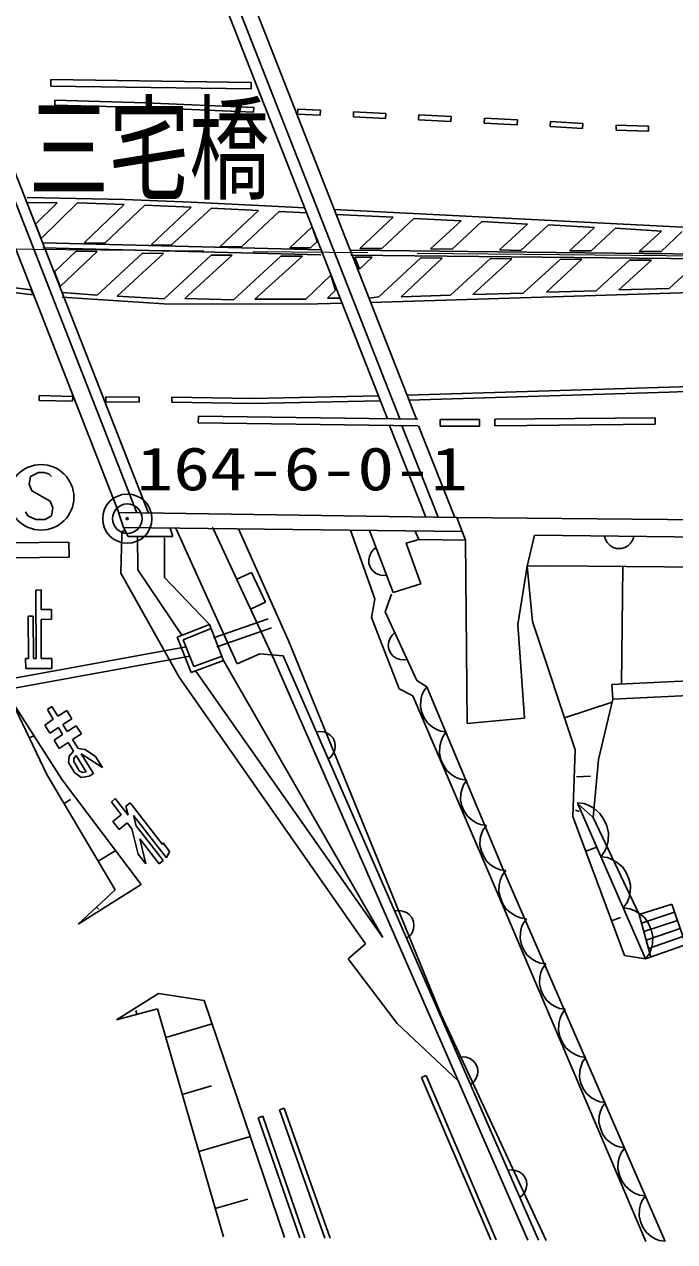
# Model space of a CAD drawing. Units: millimetres, scale not verified. Extents: x 40000 to 680000, y 20000 to 380000.
# Drawn here: x 200678 to 220512, y 264442 to 301566 of the extents above; entities that cross this region are included whole.
import ezdxf
from ezdxf.enums import TextEntityAlignment as Align

# ---------------------------------------------------------------- set-up
doc = ezdxf.new("R2010")
doc.units = ezdxf.units.MM
doc.header["$LTSCALE"] = 1000
doc.linetypes.add('CHAIN', pattern=[18.5, 12, -1.5, 3.5, -1.5])
for name, color, linetype, lineweight in [('M-BGD', 7, 'Continuous', 25), ('M-BGD-EXST', 7, 'Continuous', 25), ('M-BMK', 2, 'CHAIN', 13), ('M-BMK-SRVR', 3, 'Continuous', 25), ('M-STR-STR1', 1, 'Continuous', 25), ('M-STR-STRC', 7, 'Continuous', 25)]:
    doc.layers.add(name, color=color, linetype=linetype, lineweight=lineweight)
doc.styles.add('ＭＳ ゴシック', font='')
doc.styles.get('ＭＳ ゴシック').set_extended_font_data('MS Gothic')

msp = doc.modelspace()

# ---------------------------------------------------------------- linework, layer by layer
at = {"layer": 'M-BGD'}
for p, q in [((201605, 299102), (201609, 299252)), ((204375, 299177), (201609, 299252)), ((204370, 299027), (201605, 299102)), ((207670, 298884), (204370, 299027)), ((207677, 299034), (204375, 299177)), ((207670, 298884), (207677, 299034)), ((209013, 298831), (209020, 298981)), ((209706, 298949), (209020, 298981)), ((209699, 298799), (209706, 298949)), ((210714, 298746), (210722, 298895)), ((211701, 298845), (210722, 298895)), ((209699, 298799), (209013, 298831)), ((211694, 298695), (210714, 298746)), ((211694, 298695), (211701, 298845)), ((212703, 298653), (212710, 298803)), ((213688, 298603), (212703, 298653)), ((213696, 298752), (212710, 298803)), ((213688, 298603), (213696, 298752)), ((214704, 298552), (214712, 298702)), ((215708, 298503), (214704, 298552)), ((215715, 298653), (214712, 298702)), ((215708, 298503), (215715, 298653)), ((216718, 298454), (216727, 298604)), ((217712, 298544), (216727, 298604)), ((217703, 298394), (217712, 298544)), ((218723, 298343), (218729, 298493)), ((219718, 298457), (218729, 298493)), ((217703, 298394), (216718, 298454)), ((219713, 298307), (218723, 298343)), ((219713, 298307), (219718, 298457)), ((200760, 296287), (203730, 296220)), ((201676, 296122), (200757, 296137)), ((201021, 295472), (201676, 296122)), ((202299, 296118), (201194, 295030)), ((203725, 296070), (202299, 296118)), ((202508, 294901), (203725, 296070)), ((204354, 296049), (203135, 294890)), ((203730, 296220), (205768, 296139)), ((205762, 295989), (204354, 296049)), ((204546, 294837), (205762, 295989)), ((206387, 295961), (205158, 294833)), ((205768, 296139), (207829, 296037)), ((207821, 295887), (206387, 295961)), ((206644, 294782), (207821, 295887)), ((207829, 296037), (209230, 295968)), ((234084, 294706), (210128, 295922)), ((208450, 295854), (207298, 294776)), ((209290, 295815), (208450, 295854)), ((210190, 295764), (211928, 295681)), ((211928, 295681), (210909, 294730)), ((211579, 294733), (212560, 295642)), ((212560, 295642), (214000, 295575)), ((214000, 295575), (213070, 294723)), ((213724, 294711), (214628, 295552)), ((214628, 295552), (216024, 295473)), ((201194, 295030), (201021, 295472)), ((209459, 295386), (208771, 294752)), ((209610, 294948), (209459, 295386)), ((216024, 295473), (215170, 294685)), ((215822, 294670), (216662, 295450)), ((216662, 295450), (218068, 295369)), ((218068, 295369), (217306, 294663)), ((217967, 294662), (218703, 295348)), ((218703, 295348), (220114, 295256)), ((220114, 295256), (219426, 294637)), ((220096, 294635), (220741, 295244)), ((201251, 294905), (209725, 294691)), ((203135, 294890), (202508, 294901)), ((205158, 294833), (204546, 294837)), ((207298, 294776), (206644, 294782)), ((209405, 294750), (209610, 294948)), ((201247, 294755), (209721, 294541)), ((202263, 294653), (201598, 294014)), ((201770, 293572), (202895, 294638)), ((202895, 294638), (202263, 294653)), ((202898, 293308), (204278, 294583)), ((204920, 294573), (203509, 293281)), ((204278, 294583), (204920, 294573)), ((204941, 293197), (206380, 294529)), ((207021, 294525), (205574, 293202)), ((206380, 294529), (207021, 294525)), ((207057, 293169), (208501, 294493)), ((209158, 294493), (207710, 293181)), ((208501, 294493), (209158, 294493)), ((208771, 294752), (209405, 294750)), ((210640, 294528), (249115, 294107)), ((210642, 294678), (247748, 294272)), ((211282, 294461), (210753, 294465)), ((210753, 294465), (210897, 294100)), ((210897, 294100), (211282, 294461)), ((210909, 294730), (211579, 294733)), ((211490, 293252), (212771, 294450)), ((213421, 294435), (212166, 293261)), ((212771, 294450), (213421, 294435)), ((213070, 294723), (213724, 294711)), ((213675, 293308), (214891, 294423)), ((215545, 294416), (214357, 293329)), ((214891, 294423), (215545, 294416)), ((215170, 294685), (215822, 294670)), ((217022, 294399), (215896, 293370)), ((217685, 294401), (216600, 293401)), ((217022, 294399), (217685, 294401)), ((217306, 294663), (217967, 294662)), ((219426, 294637), (220096, 294635)), ((219136, 294374), (218115, 293440)), ((219804, 294373), (218810, 293468)), ((219804, 294373), (219136, 294374)), ((221260, 294353), (220346, 293511)), ((197337, 293742), (200951, 293317)), ((201598, 294014), (201770, 293572)), ((209261, 293182), (210027, 293921)), ((210027, 293921), (210172, 293463)), ((200887, 293469), (199708, 293617)), ((200951, 293317), (200887, 293469)), ((201843, 293391), (202898, 293308)), ((203509, 293281), (204941, 293197)), ((210172, 293463), (209926, 293211)), ((222204, 293425), (211242, 293081)), ((212166, 293261), (213675, 293308)), ((214357, 293329), (215896, 293370)), ((218115, 293440), (216600, 293401)), ((220346, 293511), (218810, 293468)), ((201833, 293241), (204936, 293047)), ((204936, 293047), (209263, 293032)), ((205574, 293202), (207057, 293169)), ((207710, 293181), (209261, 293182)), ((209263, 293032), (210368, 293063)), ((209926, 293211), (210310, 293211)), ((211189, 293216), (211490, 293252)), ((220344, 290502), (233613, 290942)), ((220349, 290353), (233618, 290792)), ((212349, 290255), (220344, 290502)), ((212407, 290107), (220349, 290353)), ((201127, 290093), (201130, 290243)), ((201127, 290093), (202150, 290070)), ((201130, 290243), (202153, 290220)), ((202150, 290070), (202153, 290220)), ((203165, 290053), (203166, 290203)), ((203165, 290053), (204180, 290042)), ((203166, 290203), (204182, 290192)), ((204180, 290042), (204182, 290192)), ((205179, 290042), (205181, 290192)), ((205179, 290042), (207632, 290004)), ((205181, 290192), (207631, 290154)), ((207631, 290154), (211475, 290237)), ((207632, 290004), (211534, 290088)), ((213866, 286525), (214027, 286102)), ((234248, 286324), (213866, 286525)), ((203626, 284824), (203648, 285999)), ((203648, 286100), (203766, 286126)), ((203648, 285999), (203648, 286100)), ((204142, 284935), (204134, 285965)), ((204953, 285909), (204948, 284693)), ((205303, 286202), (207169, 282064)), ((206434, 286197), (206411, 286221)), ((206438, 286189), (208011, 282798)), ((207211, 286180), (208748, 282741)), ((210630, 286141), (211367, 284045)), ((211208, 286135), (211923, 284241)), ((212713, 285854), (212584, 286131)), ((214027, 286102), (214129, 285837)), ((216017, 285041), (216241, 285984)), ((216241, 285984), (247172, 285647)), ((218368, 285960), (218403, 285852)), ((219231, 285843), (219268, 285951)), ((200230, 285752), (202037, 285770)), ((202037, 285770), (202042, 285319)), ((211318, 285537), (211253, 285455)), ((211406, 285609), (211318, 285537)), ((212325, 285747), (212713, 285854)), ((212766, 284507), (212325, 285747)), ((214129, 285837), (212713, 285854)), ((214129, 285837), (214184, 280249)), ((218403, 285852), (218456, 285761)), ((218456, 285761), (218545, 285670)), ((218545, 285670), (218634, 285615)), ((218634, 285615), (218742, 285578)), ((218742, 285578), (218886, 285577)), ((218886, 285577), (218994, 285612)), ((218994, 285612), (219085, 285665)), ((219085, 285665), (219176, 285754)), ((219176, 285754), (219231, 285843)), ((202042, 285319), (200235, 285301)), ((211201, 285339), (211182, 285235)), ((211182, 285235), (211187, 285122)), ((211187, 285122), (211237, 284987)), ((211253, 285455), (211201, 285339)), ((205402, 281653), (203626, 284824)), ((205485, 282939), (204142, 284935)), ((207611, 284852), (207158, 284642)), ((208033, 283946), (207611, 284852)), ((211237, 284987), (211309, 284899)), ((211309, 284899), (211392, 284833)), ((211392, 284833), (211508, 284781)), ((211508, 284781), (211611, 284762)), ((211611, 284762), (211725, 284767)), ((215729, 283264), (216017, 285041)), ((216724, 285057), (216017, 285041)), ((216177, 283356), (216017, 285041)), ((243195, 284770), (216724, 285057)), ((218929, 285012), (218893, 281452)), ((204948, 284693), (206324, 283268)), ((211923, 284241), (212766, 284507)), ((201187, 284318), (201027, 284315)), ((201027, 284315), (201037, 282225)), ((201193, 283722), (201187, 284318)), ((211263, 283474), (211367, 284045)), ((211877, 284186), (211682, 283654)), ((201511, 283725), (201193, 283722)), ((201511, 283422), (201511, 283725)), ((207580, 283735), (208033, 283946)), ((211682, 283654), (212648, 281560)), ((200952, 283513), (200800, 283513)), ((200800, 283513), (200808, 282222)), ((200962, 282225), (200952, 283513)), ((201191, 283419), (201511, 283422)), ((201194, 282227), (201191, 283419)), ((206324, 283268), (205344, 282876)), ((206324, 283268), (206756, 282170)), ((206450, 282861), (208116, 283441)), ((212105, 281306), (211263, 283474)), ((215937, 280410), (215729, 283264)), ((217473, 279436), (216177, 283356)), ((206376, 283138), (205525, 282798)), ((206549, 282578), (208214, 283158)), ((211893, 282937), (211834, 282851)), ((211976, 283015), (211893, 282937)), ((200313, 281619), (205609, 282586)), ((205344, 282876), (205768, 281800)), ((205525, 282798), (205847, 281980)), ((208299, 282188), (208011, 282798)), ((208748, 282741), (213377, 271383)), ((211790, 282731), (211779, 282627)), ((211779, 282627), (211791, 282514)), ((211834, 282851), (211790, 282731)), ((211791, 282514), (211852, 282383)), ((200315, 281315), (205721, 282302)), ((200808, 282222), (200710, 282223)), ((200710, 282223), (200720, 281920)), ((201037, 282225), (200962, 282225)), ((201516, 282226), (201194, 282227)), ((201515, 281926), (201516, 282226)), ((205768, 281800), (206756, 282170)), ((205847, 281980), (206707, 282301)), ((206756, 282170), (211614, 273714)), ((207169, 282064), (207861, 282370)), ((207861, 282370), (208574, 282308)), ((216035, 264485), (208299, 282188)), ((216363, 264483), (208574, 282308)), ((211852, 282383), (211930, 282300)), ((211930, 282300), (212016, 282241)), ((212016, 282241), (212136, 282197)), ((212136, 282197), (212240, 282186)), ((212240, 282186), (212353, 282198)), ((200720, 281920), (201515, 281926)), ((211614, 273714), (205905, 281837)), ((228251, 281906), (218600, 281433)), ((211087, 273520), (205402, 281653)), ((212648, 281560), (212954, 281365)), ((218622, 280983), (218600, 281433)), ((228273, 281457), (218622, 280983)), ((212527, 281086), (212105, 281306)), ((215235, 274788), (212527, 281086)), ((212805, 281105), (212769, 280959)), ((212852, 281223), (212805, 281105)), ((212954, 281365), (212852, 281223)), ((212954, 281365), (215258, 275844)), ((200293, 280921), (201831, 278524)), ((201368, 278685), (200293, 280921)), ((201512, 280761), (201384, 280675)), ((201384, 280675), (201557, 280381)), ((201699, 280470), (201512, 280761)), ((212769, 280959), (212757, 280758)), ((212757, 280758), (212801, 280581)), ((217149, 280416), (218608, 280898)), ((218184, 279144), (218622, 280983)), ((201557, 280381), (201300, 280198)), ((201971, 280641), (201699, 280470)), ((201857, 280213), (202125, 280391)), ((202125, 280391), (201971, 280641)), ((212801, 280581), (212872, 280416)), ((212872, 280416), (212971, 280262)), ((214184, 280249), (215937, 280410)), ((201300, 280198), (201452, 279948)), ((201452, 279948), (201721, 280123)), ((201721, 280123), (201846, 279912)), ((201989, 280004), (201857, 280213)), ((202257, 280176), (201989, 280004)), ((202147, 279753), (202420, 279927)), ((202420, 279927), (202257, 280176)), ((209707, 279999), (209594, 279989)), ((209811, 279986), (209707, 279999)), ((209930, 279940), (209811, 279986)), ((210015, 279879), (209930, 279940)), ((212971, 280262), (213124, 280132)), ((213124, 280132), (213254, 280057)), ((213254, 280057), (213372, 280010)), ((213372, 280010), (213546, 279987)), ((213546, 279987), (213437, 279835)), ((200830, 279803), (200968, 279869)), ((201846, 279912), (201589, 279737)), ((201589, 279737), (201745, 279483)), ((201745, 279483), (202014, 279660)), ((202014, 279660), (202175, 279405)), ((202319, 279482), (202147, 279753)), ((210092, 279795), (210015, 279879)), ((210150, 279663), (210092, 279795)), ((210147, 279445), (210160, 279550)), ((210160, 279550), (210150, 279663)), ((213349, 279554), (213336, 279340)), ((213386, 279709), (213349, 279554)), ((213437, 279835), (213386, 279709)), ((202043, 279251), (202023, 279058)), ((202175, 279405), (202043, 279251)), ((202192, 279177), (202185, 279083)), ((202256, 279267), (202192, 279177)), ((202566, 278769), (202256, 279267)), ((202533, 279452), (202319, 279482)), ((202787, 278724), (202411, 279317)), ((202411, 279317), (203061, 278906)), ((202850, 279237), (202533, 279452)), ((203061, 278906), (202850, 279237)), ((209956, 279165), (210040, 279241)), ((210040, 279241), (210101, 279327)), ((210101, 279327), (210147, 279445)), ((213336, 279340), (213382, 279151)), ((217410, 277409), (217473, 279436)), ((202023, 279058), (202205, 278747)), ((202185, 279083), (202364, 278786)), ((213382, 279151), (213458, 278974)), ((213458, 278974), (213563, 278810)), ((213563, 278810), (213727, 278672)), ((218031, 277373), (218184, 279144)), ((203447, 275169), (201368, 278685)), ((201831, 278524), (204241, 275338)), ((202205, 278747), (202413, 278602)), ((202364, 278786), (202463, 278754)), ((202413, 278602), (202657, 278637)), ((202463, 278754), (202566, 278769)), ((202657, 278637), (202787, 278724)), ((213727, 278672), (213866, 278592)), ((213866, 278592), (213992, 278542)), ((213992, 278542), (214177, 278517)), ((214177, 278517), (214075, 278375)), ((217514, 278617), (217950, 278638)), ((213992, 278111), (213980, 277910)), ((214028, 278256), (213992, 278111)), ((214075, 278375), (214028, 278256)), ((201888, 277806), (202089, 277925)), ((203450, 277954), (203334, 277852)), ((203334, 277852), (203635, 277461)), ((203843, 277447), (203450, 277954)), ((203903, 277820), (203774, 277721)), ((203774, 277721), (203843, 277447)), ((204887, 276559), (203903, 277820)), ((213980, 277910), (214024, 277733)), ((214024, 277733), (214095, 277567)), ((217750, 277802), (217542, 277829)), ((219625, 273064), (217555, 277798)), ((217555, 277798), (218031, 277373)), ((217892, 277746), (217750, 277802)), ((218049, 277657), (217892, 277746)), ((203635, 277461), (203377, 277254)), ((204089, 277122), (204007, 277434)), ((204007, 277434), (205014, 276143)), ((214095, 277567), (214194, 277414)), ((214194, 277414), (214347, 277284)), ((218983, 273168), (217410, 277409)), ((217483, 277603), (217596, 277561)), ((218031, 277373), (219432, 274417)), ((218234, 277503), (218049, 277657)), ((218354, 277319), (218234, 277503)), ((218440, 277121), (218354, 277319)), ((203377, 277254), (203566, 277013)), ((203566, 277013), (203811, 277214)), ((203811, 277214), (203952, 277029)), ((203952, 277029), (204149, 276258)), ((204912, 276061), (204089, 277122)), ((214347, 277284), (214477, 277209)), ((214477, 277209), (214595, 277162)), ((214595, 277162), (214769, 277138)), ((214666, 276996), (214619, 276878)), ((214769, 277138), (214666, 276996)), ((218494, 276909), (218440, 277121)), ((204387, 275964), (204199, 276727)), ((204199, 276727), (204790, 275969)), ((204915, 276605), (204887, 276559)), ((205105, 276345), (204915, 276605)), ((214584, 276732), (214572, 276531)), ((214619, 276878), (214584, 276732)), ((218440, 276493), (218482, 276668)), ((218482, 276668), (218494, 276909)), ((202927, 276048), (203464, 276366)), ((204149, 276258), (204387, 275964)), ((205014, 276143), (205105, 276345)), ((214572, 276531), (214616, 276354)), ((214616, 276354), (214687, 276189)), ((217803, 276349), (218135, 276472)), ((218263, 276179), (218385, 276350)), ((218385, 276350), (218440, 276493)), ((204790, 275969), (204912, 276061)), ((214687, 276189), (214785, 276035)), ((214785, 276035), (214939, 275905)), ((214939, 275905), (215069, 275831)), ((215258, 275844), (220220, 264442)), ((218460, 276154), (218263, 276179)), ((218594, 276101), (218460, 276154)), ((218742, 276018), (218594, 276101)), ((218917, 275872), (218742, 276018)), ((219030, 275698), (218917, 275872)), ((215069, 275831), (215187, 275783)), ((215201, 275482), (215163, 275327)), ((215187, 275783), (215361, 275760)), ((215251, 275609), (215201, 275482)), ((215361, 275760), (215251, 275609)), ((219112, 275511), (219030, 275698)), ((219162, 275311), (219112, 275511)), ((204241, 275338), (202317, 274124)), ((202317, 274124), (203447, 275169)), ((215163, 275327), (215151, 275113)), ((215151, 275113), (215197, 274924)), ((219150, 275083), (219162, 275311)), ((215197, 274924), (215273, 274747)), ((219635, 264448), (215235, 274788)), ((215273, 274747), (215378, 274583)), ((218944, 274622), (219059, 274783)), ((219059, 274783), (219112, 274918)), ((219112, 274918), (219150, 275083)), ((219432, 274417), (220425, 274737)), ((220425, 274737), (220850, 273496)), ((202882, 274647), (202940, 274584)), ((212108, 274537), (211995, 274526)), ((212212, 274524), (212108, 274537)), ((212331, 274478), (212212, 274524)), ((212417, 274417), (212331, 274478)), ((212493, 274332), (212417, 274417)), ((215378, 274583), (215542, 274445)), ((215542, 274445), (215681, 274365)), ((215681, 274365), (215807, 274315)), ((219141, 274596), (218944, 274622)), ((219275, 274544), (219141, 274596)), ((219423, 274460), (219275, 274544)), ((219598, 274314), (219423, 274460)), ((219432, 274417), (219787, 273121)), ((220510, 274489), (219503, 274158)), ((212551, 274201), (212493, 274332)), ((212502, 273865), (212548, 273983)), ((212548, 273983), (212562, 274087)), ((212562, 274087), (212551, 274201)), ((215807, 274315), (215992, 274290)), ((215842, 274030), (215807, 273884)), ((215889, 274148), (215842, 274030)), ((215992, 274290), (215889, 274148)), ((218590, 274228), (218861, 274329)), ((219574, 273899), (220595, 274241)), ((219711, 274141), (219598, 274314)), ((220680, 273992), (219645, 273640)), ((219793, 273954), (219711, 274141)), ((212357, 273703), (212442, 273779)), ((212442, 273779), (212502, 273865)), ((215807, 273884), (215795, 273683)), ((215795, 273683), (215839, 273506)), ((219625, 273064), (222144, 273953)), ((219716, 273380), (220765, 273744)), ((219843, 273753), (219793, 273954)), ((219832, 273526), (219843, 273753)), ((210559, 273067), (211087, 273520)), ((215839, 273506), (215910, 273340)), ((215910, 273340), (216008, 273187)), ((219740, 273226), (219793, 273360)), ((219793, 273360), (219832, 273526)), ((212052, 271096), (210559, 273067)), ((216008, 273187), (216162, 273057)), ((216162, 273057), (216292, 272982)), ((216292, 272982), (216410, 272935)), ((216410, 272935), (216584, 272911)), ((216584, 272911), (216481, 272769)), ((219625, 273064), (218983, 273168)), ((219625, 273064), (219740, 273226)), ((216399, 272505), (216387, 272305)), ((216434, 272651), (216399, 272505)), ((216481, 272769), (216434, 272651)), ((216387, 272305), (216430, 272127)), ((216430, 272127), (216501, 271962)), ((203487, 271210), (204769, 272007)), ((204769, 272007), (206164, 271798)), ((206164, 271798), (208616, 264565)), ((216501, 271962), (216600, 271808)), ((216600, 271808), (216754, 271678)), ((204737, 271540), (203487, 271210)), ((204112, 271375), (204082, 271490)), ((206752, 264585), (204737, 271540)), ((213377, 271383), (216590, 264479)), ((216754, 271678), (216884, 271604)), ((216884, 271604), (217002, 271557)), ((217002, 271557), (217175, 271533)), ((217066, 271382), (217016, 271256)), ((217175, 271533), (217066, 271382)), ((204989, 270671), (206407, 271082)), ((213909, 269349), (212052, 271096)), ((216978, 271100), (216966, 270886)), ((217016, 271256), (216978, 271100)), ((216966, 270886), (217012, 270697)), ((217012, 270697), (217088, 270520)), ((217088, 270520), (217193, 270357)), ((217193, 270357), (217357, 270218)), ((214058, 270081), (213945, 270071)), ((214162, 270067), (214058, 270081)), ((214281, 270020), (214162, 270067)), ((214366, 269959), (214281, 270020)), ((214442, 269874), (214366, 269959)), ((217357, 270218), (217496, 270138)), ((217496, 270138), (217622, 270088)), ((217622, 270088), (217807, 270063)), ((217704, 269921), (217657, 269803)), ((217807, 270063), (217704, 269921)), ((214499, 269742), (214442, 269874)), ((214448, 269406), (214495, 269525)), ((214495, 269525), (214509, 269629)), ((214509, 269629), (214499, 269742)), ((217622, 269657), (217610, 269456)), ((217657, 269803), (217622, 269657)), ((205493, 268932), (206391, 269192)), ((212794, 269449), (212932, 269507)), ((212794, 269449), (214907, 264497)), ((212932, 269507), (215071, 264495)), ((214302, 269245), (214387, 269321)), ((214387, 269321), (214448, 269406)), ((217610, 269456), (217653, 269279)), ((217653, 269279), (217724, 269113)), ((217724, 269113), (217823, 268960)), ((217823, 268960), (217977, 268830)), ((217977, 268830), (218107, 268755)), ((208458, 268462), (208599, 268512)), ((208458, 268462), (209842, 264552)), ((208599, 268512), (210001, 264550)), ((218107, 268755), (218225, 268708)), ((218249, 268424), (218213, 268279)), ((218225, 268708), (218398, 268684)), ((218296, 268543), (218249, 268424)), ((218398, 268684), (218296, 268543)), ((207809, 268217), (207951, 268266)), ((207809, 268217), (209077, 264560)), ((207951, 268266), (209237, 264558)), ((218213, 268279), (218202, 268078)), ((218202, 268078), (218245, 267900)), ((218245, 267900), (218316, 267735)), ((218316, 267735), (218415, 267581)), ((205997, 267193), (207571, 267649)), ((218415, 267581), (218569, 267452)), ((218569, 267452), (218699, 267377)), ((218699, 267377), (218817, 267330)), ((218817, 267330), (218990, 267306)), ((218990, 267306), (218881, 267155)), ((218831, 267029), (218793, 266873)), ((218881, 267155), (218831, 267029)), ((215551, 266631), (215438, 266621)), ((215655, 266617), (215551, 266631)), ((215774, 266570), (215655, 266617)), ((215859, 266509), (215774, 266570)), ((218793, 266873), (218780, 266659)), ((218780, 266659), (218827, 266470)), ((215935, 266424), (215859, 266509)), ((215992, 266292), (215935, 266424)), ((216002, 266178), (215992, 266292)), ((218827, 266470), (218903, 266293)), ((218903, 266293), (219008, 266130)), ((215795, 265795), (215880, 265871)), ((215880, 265871), (215941, 265956)), ((215941, 265956), (215988, 266074)), ((215988, 266074), (216002, 266178)), ((219008, 266130), (219172, 265991)), ((219172, 265991), (219310, 265911)), ((219310, 265911), (219436, 265861)), ((219436, 265861), (219621, 265836)), ((219621, 265836), (219519, 265694)), ((206500, 265454), (207492, 265742)), ((219472, 265576), (219436, 265430)), ((219519, 265694), (219472, 265576)), ((219436, 265430), (219425, 265229)), ((219425, 265229), (219468, 265052)), ((219468, 265052), (219539, 264886)), ((219539, 264886), (219638, 264733)), ((219638, 264733), (219792, 264603)), ((219792, 264603), (219922, 264528)), ((219922, 264528), (220040, 264481)), ((220040, 264481), (220213, 264458))]:
    msp.add_line(p, q, dxfattribs=at)
at = {"layer": 'M-BGD-EXST'}
for p, q in [((200869, 287781), (200829, 287541)), ((201109, 287901), (200869, 287781)), ((201269, 287901), (201109, 287901)), ((201429, 287861), (201269, 287901)), ((201509, 287781), (201429, 287861)), ((200829, 287541), (200909, 287341)), ((200909, 287341), (201469, 287021)), ((201469, 287021), (201549, 286821)), ((200789, 286581), (200709, 286701)), ((201549, 286821), (201509, 286581)), ((201029, 286461), (200789, 286581)), ((201309, 286461), (201029, 286461)), ((201509, 286581), (201309, 286461))]:
    msp.add_line(p, q, dxfattribs=at)
msp.add_circle((201189, 287141), 1000, dxfattribs=at)
at = {"layer": 'M-BMK'}
msp.add_line((335649, 293370), (140728, 295291), dxfattribs=at)
at = {"layer": 'M-BMK-SRVR'}
for radius in [750, 450, 30]:
    msp.add_circle((203818, 286491), radius, dxfattribs=at)
at = {"layer": 'M-STR-STR1'}
for p, q in [((203558, 286668), (197004, 303430)), ((197661, 303115), (204108, 286672)), ((198157, 302754), (204464, 286660)), ((206624, 302617), (211749, 289538)), ((207002, 302613), (212127, 289533)), ((207509, 302606), (212635, 289526)), ((211812, 289337), (212918, 286538)), ((212189, 289334), (213296, 286533)), ((212698, 289325), (213805, 286525)), ((203705, 286220), (203551, 286675)), ((203551, 286675), (213866, 286525)), ((213866, 286525), (214027, 286102)), ((203705, 286220), (203844, 285949)), ((214027, 286102), (203705, 286220)), ((203844, 285949), (205212, 285949)), ((205212, 285949), (205126, 286204)), ((206434, 286197), (206411, 286221)), ((212713, 285854), (212584, 286131)), ((214027, 286102), (214129, 285837)), ((214129, 285837), (212713, 285854))]:
    msp.add_line(p, q, dxfattribs=at)
at = {"layer": 'M-STR-STRC'}
for p, q in [((201482, 299679), (201485, 299879)), ((201482, 299679), (207594, 299596)), ((201485, 299879), (207597, 299796)), ((207594, 299596), (207597, 299796)), ((205982, 289418), (205985, 289617)), ((212677, 289525), (205985, 289617)), ((215025, 289525), (219914, 289568)), ((219914, 289568), (219916, 289368)), ((212675, 289325), (205982, 289418)), ((213358, 289515), (214564, 289516)), ((213358, 289515), (213358, 289315)), ((213358, 289315), (214564, 289316)), ((214564, 289516), (214564, 289316)), ((215025, 289525), (215027, 289325)), ((215027, 289325), (219916, 289368))]:
    msp.add_line(p, q, dxfattribs=at)

# ---------------------------------------------------------------- texts
at = {"layer": 'M-BMK-SRVR', "style": 'ＭＳ ゴシック', "width": 1.25}
msp.add_text('164-6-0-1', height=1320, dxfattribs=at).set_placement((204099, 286958), align=Align.BOTTOM_LEFT)
at = {"layer": 'M-STR-STR1', "style": 'ＭＳ ゴシック', "width": 0.7}
msp.add_text('三宅橋', height=2566, dxfattribs=at).set_placement((200809, 295728), align=Align.BOTTOM_LEFT)

doc.saveas('drawing.dxf')
